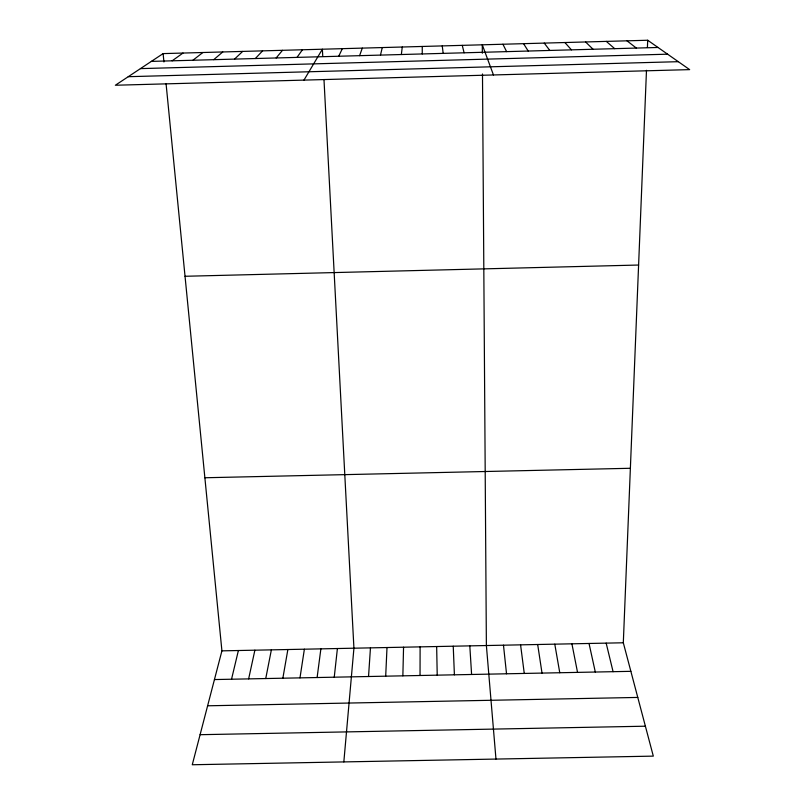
<?xml version="1.0" encoding="UTF-8"?>
<svg xmlns="http://www.w3.org/2000/svg" width="805" height="805" viewBox="0 0 805 805"><rect width="100%" height="100%" fill="white"/><g stroke="black" fill="none" stroke-linecap="round" stroke-linejoin="round"><path stroke-width="1.21" d="M420.039 675.496L420.109 646.868M402.862 675.838L403.557 647.2M166.082 83.841L221.918 650.853L192.274 764.75L653.308 756.126L623.312 642.782L646.485 70.287M647.411 47.485L647.703 40.25L163.113 53.603L115.357 85.239L689.644 69.622L647.703 40.25M385.696 676.18L387.004 647.532M368.539 676.522L370.461 647.864M343.836 761.912L353.928 648.196L323.982 79.544M334.246 677.196L337.406 648.528M401.353 54.529L402.259 47.012M317.11 677.538L320.883 648.86M299.983 677.87L304.381 649.192M282.857 678.213L287.868 649.524M265.741 678.545L271.376 649.856M248.634 678.887L254.883 650.188M231.538 679.229L238.391 650.521M380.463 55.102L382.274 47.565M359.583 55.676L362.3 48.119M338.714 56.249L342.336 48.672M303.968 80.108L322.382 49.216L322.755 56.4M296.995 57.397L302.439 49.769M276.155 57.97L282.505 50.313M255.326 58.544L262.581 50.866M234.517 59.107L242.667 51.419M213.707 59.681L222.764 51.963M192.908 60.254L202.87 52.516M172.129 60.828L182.987 53.06M151.35 61.391L658.017 47.475M140.442 68.616L667.597 54.187M128.247 76.696L678.313 61.683M185.029 276.276L638.596 265.036M204.873 477.757L630.375 468.279M221.918 650.853L623.312 642.782M214.442 679.561L630.868 671.33M207.62 705.794L637.781 697.432M200.093 734.693L645.389 726.201M626.984 40.824L636.353 48.069M606.286 41.387L614.708 48.662M585.587 41.961L593.064 49.266M564.909 42.534L571.439 49.86M544.24 43.098L549.815 50.453M523.572 43.671L528.211 51.047M502.924 44.245L506.617 51.641M493.465 74.956L482.286 44.808L482.346 53.221M462.261 45.362L464.103 52.808M606.165 643.125L613.078 671.682M589.029 643.467L595.308 672.034M571.912 643.809L577.537 672.386M554.786 644.161L559.767 672.739M537.68 644.503L542.017 673.091M520.573 644.845L524.266 673.443M442.247 45.915L443.173 53.382M503.477 645.187L506.526 673.785M163.113 53.603L163.928 61.965M495.971 759.065L486.381 645.529L482.487 73.98M469.808 645.862L471.599 674.479M453.235 646.204L454.402 674.821M436.662 646.536L437.216 675.164M422.243 46.469L422.263 53.955"/></g></svg>
